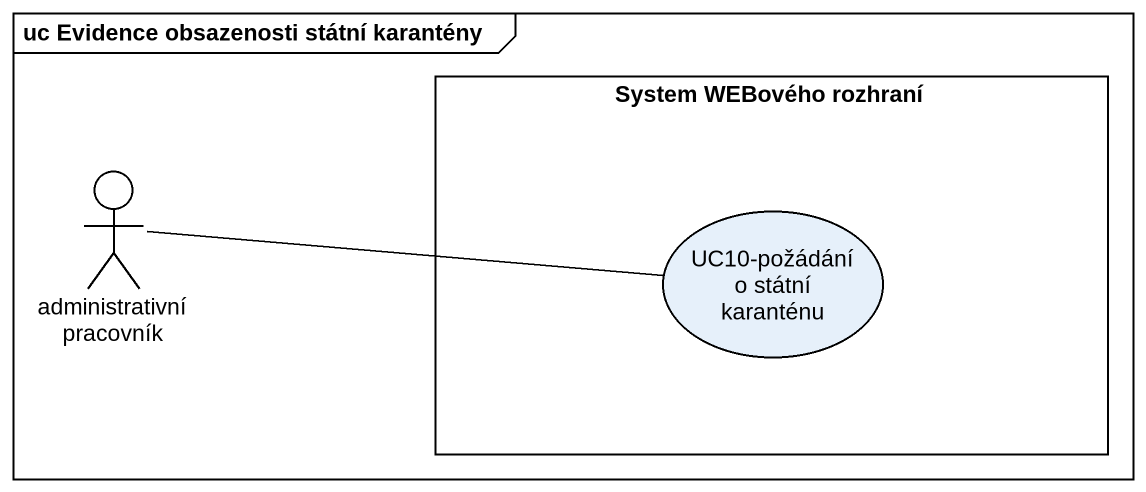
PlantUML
@startuml
mainframe uc Evidence obsazenosti státní karantény
rectangle "System WEBového rozhraní" as System_WEBového_rozhraní {
  usecase "UC10-požádání o státní karanténu" as UC10_požádání_o_státní
}
actor "administrativní pracovník" as administrativní_pracovník
administrativní_pracovník -right- UC10_požádání_o_státní
@enduml
